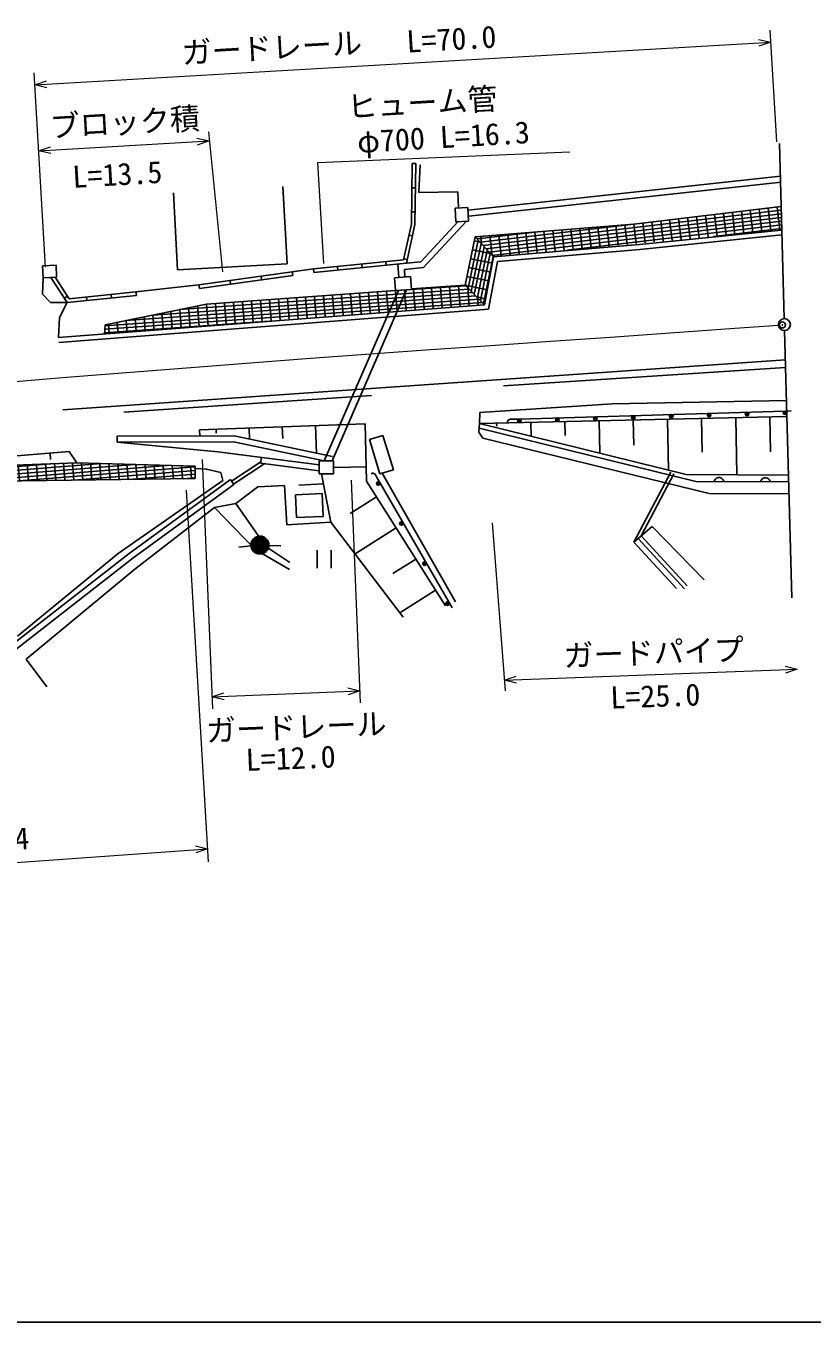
# Model space of a CAD drawing. Units: millimetres, scale not verified. Extents: x 40000 to 680000, y 20000 to 380000.
# Drawn here: x 477442 to 542768, y 205000 to 312640 of the extents above; entities that cross this region are included whole.
import ezdxf
from ezdxf.enums import TextEntityAlignment as Align

# ---------------------------------------------------------------- set-up
doc = ezdxf.new("R2010")
doc.units = ezdxf.units.MM
doc.header["$LTSCALE"] = 1000
doc.header["$PDMODE"] = 32
doc.header["$PDSIZE"] = 500
doc.linetypes.add('CHAIN', pattern=[18.5, 12, -1.5, 3.5, -1.5])
for name, color, linetype, lineweight in [('M-BGD', 7, 'Continuous', 25), ('M-BMK', 2, 'CHAIN', 13), ('M-BMK-OTRS', 5, 'Continuous', 25), ('M-BMK-SRVR', 3, 'Continuous', 25), ('M-STR-HTXT', 7, 'Continuous', 13), ('M-TTL-BAND', 7, 'Continuous', 25)]:
    doc.layers.add(name, color=color, linetype=linetype, lineweight=lineweight)
doc.layers.add('M-BGD-RSTR', color=6, linetype='Continuous')
doc.styles.add('ＭＳ ゴシック', font='')
doc.styles.get('ＭＳ ゴシック').set_extended_font_data('MS Gothic')

msp = doc.modelspace()

# ---------------------------------------------------------------- hatches: boundary and pattern name
at = {"layer": 'M-BGD'}
h = msp.add_hatch(dxfattribs=at)
h.set_pattern_fill('USER', color=256, style=0, pattern_type=2)
h.set_pattern_definition([(6.747, (527952, 296188), (-35.246, 297.9223), []), (96.747, (527952, 296188), (-1489.61, -176.23), []), (96.747, (528732, 295978), (-1489.61, -176.23), [])])
h.paths.add_polyline_path([(514777, 295127), (527952, 296188), (540200, 297637), (540224, 295688), (516297, 293451)])
h = msp.add_hatch(dxfattribs=at)
h.set_pattern_fill('USER', color=256, style=0, pattern_type=2)
h.set_pattern_definition([(78.232, (513940, 291108), (-293.694, 61.186), []), (168.23, (513940, 291108), (-305.93, -1468.47), []), (168.23, (514386, 291781), (-305.93, -1468.47), [])])
h.paths.add_polyline_path([(513940, 291108), (514777, 295127), (516297, 293451), (515545, 289491)])
h = msp.add_hatch(dxfattribs=at)
h.set_pattern_fill('USER', color=256, style=0, pattern_type=2)
h.set_pattern_definition([(4.0432, (492447, 289545), (-21.1527, 299.2533), []), (94.043, (492447, 289545), (-1496.27, -105.76), []), (94.043, (493216, 289298), (-1496.27, -105.76), [])])
h.paths.add_polyline_path([(484017, 287814), (492447, 289545), (508160, 290655), (509479, 290765), (513940, 291108), (515545, 289491), (483964, 287052)])
h = msp.add_hatch(dxfattribs=at)
h.set_pattern_fill('USER', color=256, style=0, pattern_type=2)
h.set_pattern_definition([(4.55015, (439366, 273978), (-23.7995, 299.0545), []), (94.55, (439366, 273978), (-1495.272, -118.997), []), (94.55, (440138, 273738), (-1495.272, -118.997), [])])
h.paths.add_polyline_path([(439366, 273978), (465216, 276035), (465228, 275732), (481671, 276369), (491519, 276066), (491519, 275054), (467240, 274725), (467240, 274869), (466213, 274869), (466213, 274742), (455957, 274075), (455532, 274011)])

# ---------------------------------------------------------------- linework, layer by layer
for p, q in [((509472, 296186), (509531, 301217)), ((509831, 301213), (509531, 301217)), ((509771, 296151), (509831, 301213)), ((510200, 301101), (510088, 298812)), ((498793, 299292), (499146, 292894)), ((514183, 297350), (540131, 300163)), ((514237, 296853), (540185, 299666)), ((490046, 292392), (489693, 298789)), ((509807, 299204), (509507, 299207)), ((510088, 298812), (513326, 298868)), ((513326, 298868), (513378, 297521)), ((509784, 297194), (509484, 297197)), ((513116, 297511), (514175, 297552)), ((513160, 296372), (513116, 297511)), ((514175, 297552), (514219, 296413)), ((527952, 296188), (540200, 297637)), ((508811, 293212), (509472, 296186)), ((509057, 292935), (509771, 296151)), ((510251, 293055), (513323, 296372)), ((510490, 292577), (514035, 296406)), ((514219, 296413), (513160, 296372)), ((514777, 295127), (527952, 296188)), ((509562, 295207), (509269, 295272)), ((513940, 291108), (514777, 295127)), ((514777, 295127), (516297, 293451)), ((528430, 294479), (540224, 295688)), ((528467, 294081), (540264, 295290)), ((516297, 293451), (528430, 294479)), ((516633, 293078), (528467, 294081)), ((499146, 292894), (490046, 292392)), ((501343, 292459), (508811, 293212)), ((501373, 292161), (509057, 292935)), ((505373, 292564), (505343, 292862)), ((507373, 292765), (507343, 293064)), ((508359, 292864), (508431, 291738)), ((509126, 293245), (508833, 293310)), ((510251, 293055), (509057, 292935)), ((515545, 289491), (516297, 293451)), ((515881, 289116), (516633, 293078)), ((478824, 290370), (478874, 291724)), ((478832, 292718), (479953, 292765)), ((478874, 291724), (478832, 292718)), ((479995, 291771), (478874, 291724)), ((479517, 291751), (480880, 289668)), ((479866, 291765), (481031, 289985)), ((479953, 292765), (479995, 291771)), ((491818, 291139), (499575, 292219)), ((491859, 290842), (499616, 291922)), ((497031, 291562), (496989, 291859)), ((501343, 292459), (499575, 292219)), ((499616, 291922), (499575, 292219)), ((501373, 292161), (501343, 292459)), ((503373, 292362), (503343, 292661)), ((509391, 291818), (508072, 291708)), ((508072, 291708), (508160, 290655)), ((510490, 292577), (508889, 292415)), ((508889, 292415), (508930, 291770)), ((509479, 290765), (509391, 291818)), ((491818, 291139), (486588, 290545)), ((491859, 290842), (491818, 291139)), ((492447, 289545), (508160, 290663)), ((494445, 291202), (494403, 291499)), ((502231, 276518), (508398, 290675)), ((502886, 276518), (509077, 290732)), ((508160, 290655), (509479, 290765)), ((509474, 290819), (513940, 291108)), ((513940, 291108), (515545, 289491)), ((479476, 289668), (478824, 290370)), ((480880, 289668), (479476, 289668)), ((480228, 288414), (480880, 289668)), ((480647, 290024), (480898, 290188)), ((480880, 289668), (486618, 290246)), ((481031, 289985), (486588, 290545)), ((482511, 289832), (482480, 290131)), ((484564, 290039), (484534, 290338)), ((486618, 290246), (486588, 290545)), ((480147, 286757), (515545, 289491)), ((480178, 286358), (515881, 289116)), ((484017, 287814), (492447, 289545)), ((480147, 286757), (480228, 288414)), ((483964, 287052), (484017, 287814)), ((480515, 280769), (540548, 284915)), ((540565, 284285), (517134, 282742)), ((506164, 281953), (485566, 280572)), ((526184, 281267), (515162, 280529)), ((540640, 281522), (526184, 281267)), ((515162, 280529), (515136, 279612)), ((515136, 279612), (540676, 280199)), ((517946, 279979), (518446, 279994)), ((518446, 279994), (540516, 280656)), ((527906, 279906), (527954, 277831)), ((530744, 279971), (530841, 275744)), ((533582, 280036), (533646, 277241)), ((536420, 280101), (536528, 275361)), ((539257, 280166), (539324, 277273)), ((540516, 280656), (541016, 280671)), ((491864, 279085), (505628, 279606)), ((491881, 278601), (491864, 279085)), ((493240, 279137), (493253, 278819)), ((495993, 279241), (496027, 278339)), ((498746, 279345), (498782, 278389)), ((501499, 279449), (501585, 277165)), ((505628, 279606), (505745, 274833)), ((515085, 278900), (515136, 279612)), ((515416, 278416), (515085, 278900)), ((515110, 279244), (533105, 274812)), ((515136, 279612), (532294, 275387)), ((516555, 279645), (516560, 279414)), ((519393, 279710), (519419, 278557)), ((522231, 279775), (522257, 278623)), ((525068, 279840), (525130, 277151)), ((485031, 278576), (494735, 278612)), ((485031, 278576), (485032, 278076)), ((485032, 278076), (494683, 278112)), ((485032, 278076), (493394, 277271)), ((494683, 278112), (502228, 276518)), ((494735, 278612), (502921, 276883)), ((505987, 278298), (507108, 278638)), ((506853, 275442), (505987, 278298)), ((507108, 278638), (507974, 275782)), ((534229, 273808), (515416, 278416)), ((439366, 273978), (481035, 277288)), ((479453, 277163), (479495, 276637)), ((481035, 277288), (481671, 276369)), ((493394, 277271), (501804, 276180)), ((496945, 276333), (497012, 276801)), ((481671, 276369), (465228, 275732)), ((481671, 276369), (491519, 276066)), ((491519, 276066), (491519, 275054)), ((492445, 275826), (491542, 275873)), ((493633, 275564), (492445, 275826)), ((493799, 274899), (493633, 275564)), ((494527, 274839), (496959, 276430)), ((494704, 274597), (497290, 276288)), ((496945, 276333), (501804, 275703)), ((501804, 275436), (501804, 276518)), ((501804, 276518), (502988, 276518)), ((502988, 276518), (502988, 275436)), ((505716, 276026), (502988, 275959)), ((507974, 275782), (506853, 275442)), ((527950, 269774), (531026, 275570)), ((491519, 275054), (467240, 274725)), ((485102, 268816), (493799, 274899)), ((486013, 268834), (494432, 274970)), ((486314, 268435), (494726, 274566)), ((494432, 274970), (494726, 274566)), ((502172, 274625), (500108, 274515)), ((502988, 275436), (501804, 275436)), ((502792, 271420), (502015, 275436)), ((505745, 274833), (512298, 264490)), ((506603, 275150), (506853, 274717)), ((506853, 274717), (512612, 264744)), ((507042, 275499), (513151, 264814)), ((528569, 270300), (531291, 275430)), ((532294, 275387), (540809, 275335)), ((540824, 274774), (533105, 274812)), ((494883, 272980), (496702, 274354)), ((496702, 274354), (498930, 274465)), ((498930, 274465), (499116, 271198)), ((499844, 273710), (502052, 273812)), ((499932, 271810), (499844, 273710)), ((502052, 273812), (502140, 271912)), ((506564, 273540), (504384, 272159)), ((540851, 273782), (534229, 273808)), ((486491, 267522), (493100, 272646)), ((493100, 272646), (494883, 272980)), ((493100, 272646), (496479, 269155)), ((497370, 269415), (494883, 272980)), ((499116, 271198), (502792, 271420)), ((502140, 271912), (499932, 271810)), ((508786, 263539), (502792, 271420)), ((508203, 270954), (504790, 268792)), ((527950, 269774), (529475, 271071)), ((532374, 266139), (528553, 270287)), ((529475, 271071), (533797, 266647)), ((496141, 269456), (495146, 269361)), ((496479, 269155), (499338, 267485)), ((499376, 268079), (497370, 269415)), ((497637, 269505), (498637, 269475)), ((501652, 269109), (501652, 267609)), ((502803, 267609), (502803, 269109)), ((531509, 265910), (527950, 269774)), ((532170, 265885), (528308, 270078)), ((476500, 260760), (486314, 268435)), ((476503, 261397), (486013, 268834)), ((476737, 261972), (485102, 268816)), ((509841, 268369), (507926, 267156)), ((477469, 260059), (486491, 267522)), ((511479, 265783), (508510, 263902)), ((512612, 264744), (512862, 264311)), ((479177, 257756), (477469, 260059))]:
    msp.add_line(p, q, dxfattribs=at)
for points in [[(517453, 279714), (517457, 279761), (517470, 279812), (517496, 279863), (517524, 279897), (517563, 279930), (517609, 279954), (517652, 279967), (517696, 279972), (517946, 279979)], [(506137, 275458), (506179, 275476), (506231, 275489), (506288, 275490), (506331, 275482), (506379, 275463), (506421, 275434), (506453, 275402), (506478, 275366), (506603, 275150)], [(534635, 274804), (534668, 274896), (534716, 274974), (534792, 275062), (534881, 275109), (534975, 275137), (535099, 275136), (535193, 275108), (535280, 275059), (535358, 274971), (535406, 274893), (535435, 274801)], [(538495, 274786), (538527, 274877), (538575, 274955), (538652, 275043), (538740, 275090), (538834, 275118), (538958, 275117), (539052, 275089), (539140, 275040), (539217, 274952), (539265, 274874), (539295, 274782)]]:
    msp.add_lwpolyline(points, dxfattribs=at)
for centre, radius in [((518450, 279845), 149), ((518450, 279845), 132), ((518450, 279845), 115), ((518450, 279845), 96.8), ((518450, 279845), 79.5), ((518450, 279845), 58.5), ((518450, 279845), 40.5), ((518450, 279845), 23.3), ((521603, 279940), 149), ((521603, 279940), 132), ((521603, 279940), 115), ((521603, 279940), 96.8), ((521603, 279940), 79.5), ((521603, 279940), 58.5), ((521603, 279940), 40.5), ((521603, 279940), 23.3), ((521603, 279940), 4.5), ((524756, 280034), 149), ((524756, 280034), 132), ((524756, 280034), 115), ((524756, 280034), 96.8), ((524756, 280034), 79.5), ((524756, 280034), 58.5), ((524756, 280034), 40.5), ((524756, 280034), 23.3), ((524756, 280034), 4.5), ((527909, 280129), 149), ((527909, 280129), 132), ((527909, 280129), 115), ((527909, 280129), 96.8), ((527909, 280129), 79.5), ((527909, 280129), 58.5), ((527909, 280129), 40.5), ((527909, 280129), 23.3), ((527909, 280129), 4.5), ((531062, 280223), 149), ((531062, 280223), 132), ((531062, 280223), 115), ((531062, 280223), 96.8), ((531062, 280223), 79.5), ((531062, 280223), 58.5), ((531062, 280223), 40.5), ((531062, 280223), 23.3), ((531062, 280223), 4.5), ((534215, 280318), 149), ((534215, 280318), 132), ((534215, 280318), 115), ((534215, 280318), 96.8), ((534215, 280318), 79.5), ((534215, 280318), 58.5), ((534215, 280318), 40.5), ((534215, 280318), 23.3), ((534215, 280318), 4.5), ((537368, 280412), 149), ((537368, 280412), 132), ((537368, 280412), 115), ((537368, 280412), 96.8), ((537368, 280412), 79.5), ((537368, 280412), 58.5), ((537368, 280412), 40.5), ((537368, 280412), 23.3), ((537368, 280412), 4.5), ((540521, 280507), 149), ((540521, 280507), 132), ((540521, 280507), 115), ((540521, 280507), 96.8), ((540521, 280507), 79.5), ((540521, 280507), 58.5), ((540521, 280507), 40.5), ((540521, 280507), 23.3), ((540521, 280507), 4.5), ((518450, 279845), 4.5), ((506724, 274642), 149), ((506724, 274642), 132), ((506724, 274642), 115), ((506724, 274642), 96.8), ((506724, 274642), 79.5), ((506724, 274642), 58.5), ((506724, 274642), 40.5), ((506724, 274642), 23.3), ((506724, 274642), 4.5), ((508644, 271318), 149), ((508644, 271318), 132), ((508644, 271318), 115), ((508644, 271318), 96.8), ((508644, 271318), 79.5), ((508644, 271318), 58.5), ((508644, 271318), 40.5), ((508644, 271318), 23.3), ((508644, 271318), 4.5), ((496888, 269527), 746), ((496888, 269527), 660), ((496888, 269527), 574), ((496888, 269527), 484), ((496888, 269527), 398), ((496888, 269527), 292), ((496888, 269527), 202), ((496888, 269527), 116), ((496888, 269527), 22.5), ((510563, 267993), 149), ((510563, 267993), 132), ((510563, 267993), 115), ((510563, 267993), 96.8), ((510563, 267993), 79.5), ((510563, 267993), 58.5), ((510563, 267993), 40.5), ((510563, 267993), 23.3), ((510563, 267993), 4.5), ((512483, 264669), 149), ((512483, 264669), 132), ((512483, 264669), 115), ((512483, 264669), 96.8), ((512483, 264669), 79.5), ((512483, 264669), 58.5), ((512483, 264669), 40.5), ((512483, 264669), 23.3), ((512483, 264669), 4.5)]:
    msp.add_circle(centre, radius, dxfattribs=at)
at = {"layer": 'M-BGD-RSTR'}
msp.add_point((540298, 287811), dxfattribs=at)
at = {"layer": 'M-BMK'}
msp.add_lwpolyline([(446347, 280762), (451324, 281110), (456309, 281473), (461280, 281860), (466259, 282266), (471228, 282678), (476208, 283091), (481179, 283497), (486161, 283896), (491134, 284285), (496118, 284665), (501093, 285036), (506078, 285399), (511054, 285755), (516041, 286106), (521019, 286454), (526006, 286803), (530983, 287156), (535970, 287514), (537964, 287657), (539969, 287802)], dxfattribs=at)
at = {"layer": 'M-BMK-OTRS'}
for p, q in [((540057, 302888), (540454, 288338)), ((540481, 287338), (541087, 265146))]:
    msp.add_line(p, q, dxfattribs=at)
at = {"layer": 'M-BMK-SRVR'}
msp.add_circle((540468, 287838), 498, dxfattribs=at)
at = {"layer": 'M-STR-HTXT'}
for p, q in [((539269, 312287), (539808, 303012)), ((478179, 307739), (539327, 311289)), ((479058, 292602), (478121, 308737)), ((492623, 303837), (493777, 292210)), ((478497, 302269), (492667, 303092)), ((501704, 301285), (522643, 302194)), ((502208, 292920), (501704, 301285)), ((492093, 276639), (492940, 255919)), ((505243, 256423), (504485, 274923)), ((492607, 243224), (490776, 274096)), ((516185, 271361), (517253, 257429)), ((517185, 258319), (541539, 259211)), ((492900, 256918), (505202, 257423)), ((442243, 240698), (492542, 244306))]:
    msp.add_line(p, q, dxfattribs=at)
for points in [[(538312, 311518), (539327, 311289), (538346, 310946)], [(479194, 307510), (478179, 307739), (479161, 308081)], [(479512, 302040), (478497, 302269), (479479, 302612)], [(491652, 303321), (492667, 303092), (491685, 302749)], [(540529, 259461), (541539, 259211), (540550, 258889)], [(518195, 258068), (517185, 258319), (518174, 258640)], [(504191, 257669), (505202, 257423), (504215, 257097)], [(493910, 256672), (492900, 256918), (493887, 257244)], [(491530, 244547), (492542, 244306), (491557, 243975)]]:
    msp.add_lwpolyline(points, dxfattribs=at)
at = {"layer": 'M-TTL-BAND'}
msp.add_line((40000, 205000), (579000, 205000), dxfattribs=at)

# ---------------------------------------------------------------- texts
at = {"layer": 'M-STR-HTXT', "style": 'ＭＳ ゴシック'}
for s, rotation, p in [('ガードレール', 3.3, (490467, 308936)), ('L=70.0', 3.3, (509146, 309872)), ('ヒューム管', 3.3, (504226, 304447)), ('ブロック積', 3.3, (479510, 302814)), ('φ700 L=16.3', 3.3, (505049, 301540)), ('L=13.5', 3.3, (481386, 298638)), ('ガードパイプ', 2.1, (522168, 258867)), ('L=25.0', 2.1, (526055, 255392)), ('ガードレール', 2.3, (492470, 252645)), ('L=12.0', 2.3, (495762, 250218)), ('ガードパイプ L=49.4', 3.5, (454125, 242286))]:
    msp.add_text(s, height=1833, rotation=rotation, dxfattribs=at).set_placement(p, align=Align.BOTTOM_LEFT)

doc.saveas('drawing.dxf')
